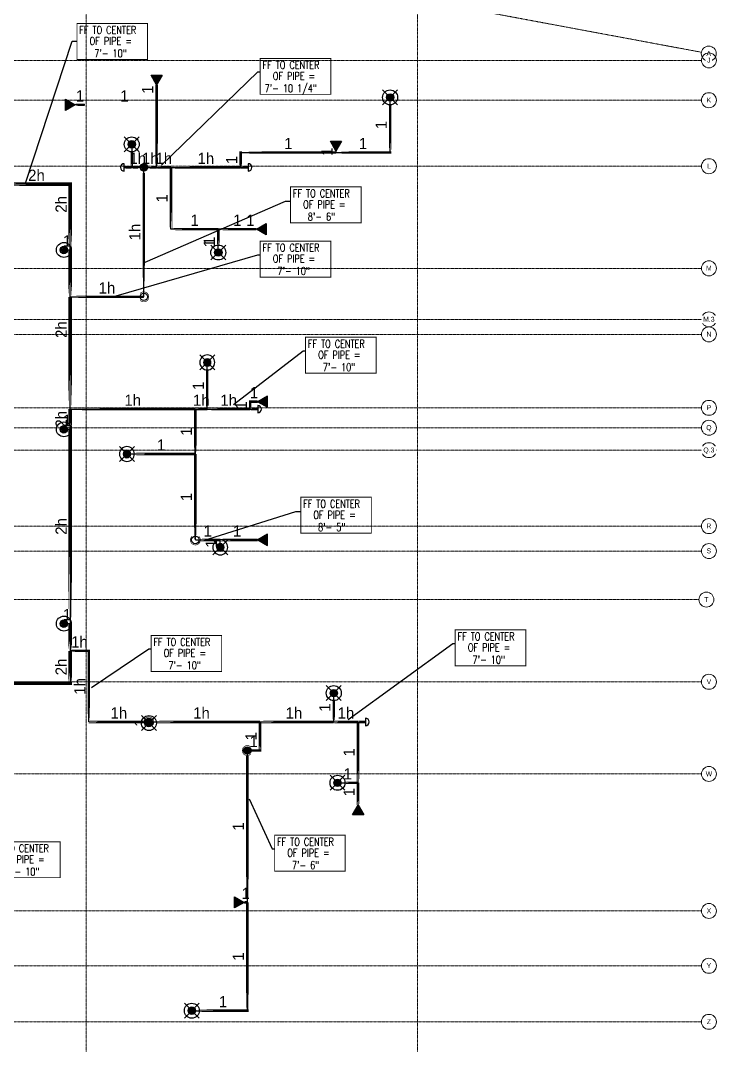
# Model space of a CAD drawing. Header units: inches. Extents: x -3679 to 241, y -496 to 4543.
# Drawn here: x -319 to 241, y -19 to 804 of the extents above; entities that cross this region are included whole.
import ezdxf
from ezdxf.enums import TextEntityAlignment as Align

# ---------------------------------------------------------------- set-up
doc = ezdxf.new("R2010")
doc.units = ezdxf.units.IN
doc.header["$MEASUREMENT"] = 0
doc.linetypes.add('Grid Line', pattern=[0.875, 0.5, -0.125, 0.125, -0.125])
for name, color, linetype in [('Coordination', 1, 'Continuous'), ('headdn', 7, 'Continuous'), ('PIPEBL', 4, 'Continuous'), ('pipemn', 6, 'Continuous'), ('PIPESPC', 7, 'Continuous'), ('spk-cap', 7, 'Continuous'), ('spk-pipedrop', 7, 'Continuous'), ('spk-piperise', 7, 'Continuous'), ('TIDYPIPE', 7, 'Continuous')]:
    doc.layers.add(name, color=color, linetype=linetype)
doc.layers.add('S-GRID', color=1, linetype='Continuous', lineweight=9)
doc.layers.add('S-GRID-IDEN', color=1, linetype='Continuous', lineweight=13)
doc.styles.add('Arial', font='arial.ttf', dxfattribs={"height": 3.934132})
doc.styles.add('PDA1', font='ROMAND', dxfattribs={"width": 0.755})
doc.styles.add('PIPE', font='PIPE.SHX')
doc.dimstyles.get("Standard").update_dxf_attribs({"dimtxt": 0.18, "dimasz": 0.18, "dimexe": 0.18, "dimexo": 0.0625, "dimgap": 0.09, "dimtad": 0, "dimtih": 1, "dimtoh": 1, "dimdec": 4, "dimzin": 0, "dimdsep": 46, "dimtxsty": 'Standard', "dimcen": 0.09, "dimadec": 0, "dimazin": 0, "dimtfac": 1, "dimtdec": 4, "dimtofl": 0, "dimtmove": 0, "dimatfit": 3, "dimfxl": 1, "dimtolj": 1, "dimtzin": 0, "dimarcsym": 0})

# ---------------------------------------------------------------- blocks, each defined once
blk = doc.blocks.new('Grid - 3_16_-139788-MAIN LEVEL')
at = {"layer": 'S-GRID-IDEN'}
blk.add_circle((0, 0), 0.188, dxfattribs=at)
blk = doc.blocks.new('side2')
for p, q in [((0, 0), (7.79, 4.5)), ((7.79, -4.5), (0, 0)), ((7.79, 4.5), (7.79, -4.5))]:
    blk.add_line(p, q)
blk.add_solid([(7.79, -4.5), (0, 0), (7.79, 4.5)])
blk = doc.blocks.new('dpend2')
for p, q in [((-6, -6), (6, 6)), ((6, -6), (-6, 6))]:
    blk.add_line(p, q)
for radius in [6, 3]:
    blk.add_circle((0, 0), radius)
for points in [[(0, 0), (-3, 0), (-2.08, 2.07)], [(0, 0), (-3, 0), (-2.08, -2.07)], [(0, 0), (0, 3), (-2.12, 2.14)], [(0, 0), (0, -3), (-2.12, -2.14)], [(0, 0), (0, 3), (2.12, 2.14)], [(0, 0), (3, 0), (2.08, 2.07)], [(0, 0), (3, 0), (2.08, -2.07)], [(0, 0), (0, -3), (2.12, -2.14)]]:
    blk.add_solid(points)
blk = doc.blocks.new('dpend1')
for radius in [6, 3]:
    blk.add_circle((0, 0), radius)
for points in [[(0.01, 2.97), (-2.53, -1.59), (-2.62, 1.36)], [(0.01, 2.97), (-2.49, -1.59), (2.52, -1.59)], [(2.52, -1.59), (0.01, 2.97), (2.6, 1.47)], [(2.52, -1.59), (-2.53, -1.59), (0.01, -2.98)]]:
    blk.add_solid(points)
blk = doc.blocks.new('rise')
blk.add_circle((0, 0), 3)
blk = doc.blocks.new('PIPESPC')
at = {"layer": 'PIPESPC', "style": 'PIPE', "width": 0.9}
blk.add_attdef('SIZE', text='', height=9, dxfattribs=at).set_placement((0, 4.02), align=Align.CENTER)
at = {"layer": 'PIPESPC', "style": 'PIPE', "flags": 1}
blk.add_attdef('SCHED', (25.3, 3.89), '', height=9, dxfattribs=at)
blk = doc.blocks.new('CAP')
blk.add_line((0, 3), (0, -3))
blk.add_arc((0, 0), 3, 270, 90)
blk = doc.blocks.new('drop')
blk.add_circle((0, 0), 3)
for points in [[(0.01, 2.97), (-2.53, -1.59), (-2.62, 1.36)], [(0.01, 2.97), (-2.49, -1.59), (2.52, -1.59)], [(2.52, -1.59), (0.01, 2.97), (2.6, 1.47)], [(2.52, -1.59), (-2.53, -1.59), (0.01, -2.98)]]:
    blk.add_solid(points)
blk = doc.blocks.new('vvvvbbbbbbbb')
at = {"layer": 'Coordination', "const_width": 0.75}
blk.add_lwpolyline([(2834.89, 1670.01), (2834.89, 1641.14), (2891.57, 1641.14), (2891.57, 1670.01), (2834.89, 1670.01)], dxfattribs=at)
at = {"layer": 'Coordination', "style": 'PDA1', "width": 0.755}
for s, p in [('FF TO CENTER', (2836.77, 1661.59)), ('OF PIPE = ', (2845.03, 1652.74)), ('7\'- 10"', (2848.77, 1642.88))]:
    blk.add_text(s, height=6.3, dxfattribs=at).set_placement(p)
blk = doc.blocks.new('TIDYRUN')
at = {"const_width": 0.5}
blk.add_lwpolyline([(-2.83, 2.83, -2.414214), (-2.83, -2.83, -1.737895)], format="xyb", dxfattribs=at)

msp = doc.modelspace()

# ---------------------------------------------------------------- linework, layer by layer
at = {"layer": 'Coordination', "color": 1, "const_width": 0.75}
for points in [[(-126.36, 773.56), (-126.36, 744.69), (-69.69, 744.69), (-69.69, 773.56), (-126.36, 773.56)], [(-102.01, 670.42), (-102.01, 641.55), (-45.33, 641.55), (-45.33, 670.42), (-102.01, 670.42)], [(-93.77, 421.18), (-93.77, 392.31), (-37.1, 392.31), (-37.1, 421.18), (-93.77, 421.18)], [(-114.73, 149.8), (-114.73, 120.93), (-58.06, 120.93), (-58.06, 149.8), (-114.73, 149.8)]]:
    msp.add_lwpolyline(points, dxfattribs=at)
at = {"layer": 'PIPEBL', "color": 1}
for p, q in [((-209.5, 686.04), (-209.5, 752.3)), ((-22, 698), (-22, 742.21)), ((-267.24, 736.21), (-274.88, 736.21)), ((-229.46, 704.54), (-229.46, 686.04)), ((-141.98, 686.04), (-141.98, 698)), ((-141.98, 698), (-65.5, 698)), ((-65.5, 699.44), (-65.5, 698)), ((-65.5, 698), (-22, 698)), ((-229.46, 686.04), (-235.46, 686.04)), ((-219.81, 686.04), (-229.46, 686.04)), ((-219.81, 582.09), (-219.81, 686.04)), ((-219.81, 686.04), (-209.5, 686.04)), ((-209.5, 686.04), (-198, 686.04)), ((-198, 686.04), (-141.98, 686.04)), ((-198, 636.41), (-198, 686.04)), ((-141.98, 686.04), (-135.98, 686.04)), ((-160, 636.41), (-198, 636.41)), ((-129.38, 636.41), (-160, 636.41)), ((-160, 617.71), (-160, 636.41)), ((-160, 617.71), (-160, 632.46)), ((-284, 619.74), (-279, 619.74)), ((-279, 582.09), (-219.81, 582.09)), ((-168.86, 491.93), (-168.86, 529.43)), ((-134.36, 491.93), (-134.36, 497.93)), ((-134.36, 497.93), (-128.36, 497.93)), ((-279, 491.93), (-178.38, 491.93)), ((-178.38, 491.93), (-168.86, 491.93)), ((-178.38, 455.93), (-178.38, 491.93)), ((-168.86, 491.93), (-134.36, 491.93)), ((-134.36, 491.93), (-128.36, 491.93)), ((-284, 475.74), (-279, 475.74)), ((-233.36, 455.93), (-178.38, 455.93)), ((-178.38, 386.93), (-178.38, 455.93)), ((-178.38, 386.93), (-158.36, 386.93)), ((-128.36, 386.93), (-158.36, 386.93)), ((-158.36, 380.93), (-158.36, 386.93)), ((-284, 319.74), (-279, 319.74)), ((-264, 297.86), (-279, 297.86)), ((-264, 240.77), (-264, 297.86)), ((-67.24, 240.77), (-67.24, 263.93)), ((-264, 240.77), (-215.74, 240.77)), ((-215.74, 240.77), (-67.24, 240.77)), ((-215.74, 239.93), (-215.74, 240.77)), ((-126.52, 240.77), (-126.52, 217.84)), ((-67.24, 240.77), (-47.74, 240.77)), ((-47.74, 191.93), (-47.74, 240.77)), ((-47.74, 240.77), (-41.74, 240.77)), ((-126.52, 217.84), (-136.68, 217.84)), ((-136.68, 217.84), (-136.68, 95.9)), ((-64.24, 191.93), (-47.74, 191.93)), ((-47.74, 173.93), (-47.74, 191.93)), ((-139.25, 95.9), (-136.68, 95.9)), ((-136.68, 95.9), (-136.68, 8.93)), ((-181.24, 8.93), (-136.68, 8.93))]:
    msp.add_line(p, q, dxfattribs=at)
at = {"layer": 'pipemn', "color": 1}
for p, q in [((-279, 672.5), (-333, 672.5)), ((-279, 619.74), (-279, 672.5)), ((-279, 491.93), (-279, 619.74)), ((-279, 475.74), (-279, 491.93)), ((-279, 475.74), (-279, 319.74)), ((-279, 319.74), (-279, 297.86)), ((-279, 297.86), (-279, 272)), ((-503.37, 272), (-279, 272))]:
    msp.add_line(p, q, dxfattribs=at)
at = {"layer": 'S-GRID', "linetype": 'Grid Line'}
for p, q in [((-266, 1771.74), (-266, -484.26)), ((0, 1771.74), (0, -484.26))]:
    msp.add_line(p, q, dxfattribs=at)
at = {"layer": 'TIDYPIPE', "color": 1}
for points, const_width in [([(-209.5, 686.04), (-209.5, 752.3)], 2), ([(-274.88, 736.21), (-267.24, 736.21)], 2), ([(-22, 697), (-22, 736.21)], 2), ([(-141.98, 686.04), (-141.98, 699)], 2), ([(-229.46, 686.04), (-229.46, 698.54)], 2), ([(-142.98, 698), (-65.5, 698)], 2), ([(-65.5, 698), (-21, 698)], 2), ([(-235.46, 686.04), (-229.46, 686.04)], 2), ([(-229.46, 686.04), (-224.31, 686.04)], 2), ([(-215.31, 686.04), (-209.5, 686.04)], 2), ([(-209.5, 686.04), (-198, 686.04)], 2), ([(-198, 635.41), (-198, 686.04)], 2), ([(-198, 686.04), (-141.98, 686.04)], 2), ([(-141.98, 686.04), (-135.98, 686.04)], 2), ([(-279, 619.74), (-279, 674)], 3), ([(-219.81, 586.59), (-219.81, 681.54)], 2), ([(-334.5, 672.5), (-277.5, 672.5)], 3), ([(-199, 636.41), (-160, 636.41)], 2), ([(-160, 623.71), (-160, 636.41)], 2), ([(-160, 636.41), (-129.38, 636.41)], 2), ([(-279, 582.09), (-279, 619.74)], 3), ([(-279, 491.93), (-279, 582.09)], 3), ([(-279, 582.09), (-219.81, 582.09)], 2), ([(-168.86, 491.93), (-168.86, 523.43)], 2), ([(-135.36, 497.93), (-128.36, 497.93)], 2), ([(-134.36, 491.93), (-134.36, 498.93)], 2), ([(-279, 475.74), (-279, 491.93)], 3), ([(-279, 491.93), (-178.38, 491.93)], 2), ([(-178.38, 455.93), (-178.38, 491.93)], 2), ([(-178.38, 491.93), (-168.86, 491.93)], 2), ([(-168.86, 491.93), (-134.36, 491.93)], 2), ([(-134.36, 491.93), (-128.36, 491.93)], 2), ([(-279, 319.74), (-279, 475.74)], 3), ([(-227.36, 455.93), (-178.38, 455.93)], 2), ([(-178.38, 386.93), (-178.38, 455.93)], 2), ([(-173.88, 386.93), (-158.36, 386.93)], 2), ([(-158.36, 386.93), (-128.36, 386.93)], 2), ([(-279, 297.86), (-279, 319.74)], 3), ([(-279, 270.5), (-279, 297.86)], 3), ([(-279, 297.86), (-263, 297.86)], 2), ([(-264, 239.77), (-264, 298.86)], 2), ([(-503.37, 272), (-277.5, 272)], 3), ([(-67.24, 240.77), (-67.24, 257.93)], 2), ([(-265, 240.77), (-220.24, 240.77)], 2), ([(-211.24, 240.77), (-126.52, 240.77)], 2), ([(-126.52, 216.84), (-126.52, 240.77)], 2), ([(-126.52, 240.77), (-67.24, 240.77)], 2), ([(-67.24, 240.77), (-47.74, 240.77)], 2), ([(-47.74, 191.93), (-47.74, 240.77)], 2), ([(-47.74, 240.77), (-41.74, 240.77)], 2), ([(-136.68, 217.84), (-125.52, 217.84)], 2), ([(-136.68, 95.9), (-136.68, 213.34)], 2), ([(-58.24, 191.93), (-47.74, 191.93)], 2), ([(-47.74, 173.93), (-47.74, 191.93)], 2), ([(-139.25, 95.9), (-136.68, 95.9)], 2), ([(-136.68, 7.93), (-136.68, 95.9)], 2), ([(-175.24, 8.93), (-135.68, 8.93)], 2)]:
    msp.add_lwpolyline(points, close=True, dxfattribs=dict(at, const_width=const_width))

# ---------------------------------------------------------------- block references
at = {"layer": 'headdn', "color": 1}
for p, rotation in [((-209.5, 752.3), 89.99999999999999), ((-274.88, 736.21), 180), ((-65.5, 699.44), 89.99999999999999), ((-47.74, 173.93), 270), ((-139.25, 95.9), 180)]:
    msp.add_blockref('side2', p, dxfattribs=dict(at, rotation=rotation))
for name, p in [('dpend2', (-22, 742.21)), ('dpend2', (-229.46, 704.54)), ('side2', (-129.38, 636.41)), ('dpend1', (-284, 619.74)), ('dpend2', (-160, 617.71)), ('dpend1', (-284, 475.74)), ('dpend1', (-284, 319.74)), ('dpend2', (-67.24, 263.93)), ('dpend2', (-215.74, 239.93)), ('dpend2', (-64.24, 191.93)), ('dpend2', (-181.24, 8.93))]:
    msp.add_blockref(name, p, dxfattribs=at)
at = {"layer": 'headdn', "color": 1, "extrusion": (0, 0, -1), "zscale": -1}
for name, p, rotation in [('dpend2', (168.86, 529.43), 90), ('side2', (128.36, 497.93), 180), ('dpend2', (233.36, 455.93), 90), ('dpend2', (158.36, 380.93), 90), ('side2', (128.36, 386.93), 180)]:
    msp.add_blockref(name, p, dxfattribs=dict(at, rotation=rotation))
at = {"layer": 'PIPESPC', "color": 1}
for p in [(-3108.36, -868.4), (-2961.25, -1043.17), (-2924.8, -1120.36), (-2804.6, -1355.31), (-3048.86, -1359.75), (-3178.48, -1525.4)]:
    msp.add_blockref('vvvvbbbbbbbb', p, dxfattribs=at)
ref = msp.add_blockref('PIPESPC', (-209.5, 748.44), dxfattribs=dict(at, rotation=89.99997560326709))
ref.add_attrib('SIZE', '1', dxfattribs={"color": 0, "height": 9, "rotation": 89.99998, "style": 'PIPE'}).set_placement((-209.5, 748.44), align=Align.BOTTOM_CENTER)
ref = msp.add_blockref('PIPESPC', (-271.06, 736.21), dxfattribs=at)
ref.add_attrib('SIZE', '1', dxfattribs={"color": 0, "height": 9, "style": 'PIPE'}).set_placement((-271.06, 736.21), align=Align.BOTTOM_CENTER)
ref = msp.add_blockref('PIPESPC', (-235.37, 736.21), dxfattribs=at)
ref.add_attrib('SIZE', '1', dxfattribs={"color": 0, "height": 9, "style": 'PIPE'}).set_placement((-235.37, 736.21), align=Align.BOTTOM_CENTER)
ref = msp.add_blockref('PIPESPC', (-22, 720.1), dxfattribs=dict(at, rotation=90.00000003986631))
ref.add_attrib('SIZE', '1', dxfattribs={"color": 0, "height": 9, "rotation": 90, "style": 'PIPE'}).set_placement((-22, 720.1), align=Align.BOTTOM_CENTER)
ref = msp.add_blockref('PIPESPC', (-103.74, 698), dxfattribs=at)
ref.add_attrib('SIZE', '1', dxfattribs={"color": 0, "height": 9, "style": 'PIPE'}).set_placement((-103.74, 698), align=Align.BOTTOM_CENTER)
ref = msp.add_blockref('PIPESPC', (-43.75, 698), dxfattribs=at)
ref.add_attrib('SIZE', '1', dxfattribs={"color": 0, "height": 9, "style": 'PIPE'}).set_placement((-43.75, 698), align=Align.BOTTOM_CENTER)
ref = msp.add_blockref('PIPESPC', (-65.5, 698.72), dxfattribs=dict(at, rotation=90))
ref.add_attrib('SIZE', '1', dxfattribs={"color": 0, "height": 9, "rotation": 90, "style": 'PIPE'}).set_placement((-65.5, 698.72), align=Align.BOTTOM_CENTER)
ref = msp.add_blockref('PIPESPC', (-224.64, 686.04), dxfattribs=at)
ref.add_attrib('SIZE', '1h', dxfattribs={"color": 0, "height": 9, "style": 'PIPE'}).set_placement((-224.64, 686.04), align=Align.BOTTOM_CENTER)
ref = msp.add_blockref('PIPESPC', (-214.65, 686.04), dxfattribs=at)
ref.add_attrib('SIZE', '1h', dxfattribs={"color": 0, "height": 9, "style": 'PIPE'}).set_placement((-214.65, 686.04), align=Align.BOTTOM_CENTER)
ref = msp.add_blockref('PIPESPC', (-203.75, 686.04), dxfattribs=at)
ref.add_attrib('SIZE', '1h', dxfattribs={"color": 0, "height": 9, "style": 'PIPE'}).set_placement((-203.75, 686.04), align=Align.BOTTOM_CENTER)
ref = msp.add_blockref('PIPESPC', (-169.99, 686.04), dxfattribs=at)
ref.add_attrib('SIZE', '1h', dxfattribs={"color": 0, "height": 9, "style": 'PIPE'}).set_placement((-169.99, 686.04), align=Align.BOTTOM_CENTER)
ref = msp.add_blockref('PIPESPC', (-141.98, 692.02), dxfattribs=dict(at, rotation=90))
ref.add_attrib('SIZE', '1', dxfattribs={"color": 0, "height": 9, "rotation": 90, "style": 'PIPE'}).set_placement((-141.98, 692.02), align=Align.BOTTOM_CENTER)
ref = msp.add_blockref('PIPESPC', (-306, 672.5), dxfattribs=at)
ref.add_attrib('SIZE', '2h', dxfattribs={"color": 0, "height": 9, "style": 'PIPE'}).set_placement((-306, 672.5), align=Align.BOTTOM_CENTER)
ref = msp.add_blockref('PIPESPC', (-279, 656.35), dxfattribs=dict(at, rotation=90))
ref.add_attrib('SIZE', '2h', dxfattribs={"color": 0, "height": 9, "rotation": 90, "style": 'PIPE'}).set_placement((-279, 656.35), align=Align.BOTTOM_CENTER)
ref = msp.add_blockref('PIPESPC', (-198, 661.22), dxfattribs=dict(at, rotation=90.00000000010183))
ref.add_attrib('SIZE', '1', dxfattribs={"color": 0, "height": 9, "rotation": 90, "style": 'PIPE'}).set_placement((-198, 661.22), align=Align.BOTTOM_CENTER)
ref = msp.add_blockref('PIPESPC', (-179, 636.41), dxfattribs=at)
ref.add_attrib('SIZE', '1', dxfattribs={"color": 0, "height": 9, "style": 'PIPE'}).set_placement((-179, 636.41), align=Align.BOTTOM_CENTER)
ref = msp.add_blockref('PIPESPC', (-144.69, 636.41), dxfattribs=at)
ref.add_attrib('SIZE', '1', dxfattribs={"color": 0, "height": 9, "style": 'PIPE'}).set_placement((-144.69, 636.41), align=Align.BOTTOM_CENTER)
ref = msp.add_blockref('PIPESPC', (-134.31, 636.41), dxfattribs=at)
ref.add_attrib('SIZE', '1', dxfattribs={"color": 0, "height": 9, "style": 'PIPE'}).set_placement((-134.31, 636.41), align=Align.BOTTOM_CENTER)
ref = msp.add_blockref('PIPESPC', (-219.81, 634.06), dxfattribs=dict(at, rotation=89.99999999999899))
ref.add_attrib('SIZE', '1h', dxfattribs={"color": 0, "height": 9, "rotation": 90, "style": 'PIPE'}).set_placement((-219.81, 634.06), align=Align.BOTTOM_CENTER)
ref = msp.add_blockref('PIPESPC', (-281.5, 619.74), dxfattribs=at)
ref.add_attrib('SIZE', '1', dxfattribs={"color": 0, "height": 9, "style": 'PIPE'}).set_placement((-281.5, 619.74), align=Align.BOTTOM_CENTER)
ref = msp.add_blockref('PIPESPC', (-160, 627.06), dxfattribs=dict(at, rotation=90))
ref.add_attrib('SIZE', '1', dxfattribs={"color": 0, "height": 9, "rotation": 90, "style": 'PIPE'}).set_placement((-160, 627.06), align=Align.BOTTOM_CENTER)
ref = msp.add_blockref('PIPESPC', (-160, 627.06), dxfattribs=dict(at, rotation=90))
ref.add_attrib('SIZE', '1', dxfattribs={"color": 0, "height": 9, "rotation": 90, "style": 'PIPE'}).set_placement((-160, 627.06), align=Align.BOTTOM_CENTER)
ref = msp.add_blockref('PIPESPC', (-160, 625.08), dxfattribs=dict(at, rotation=90))
ref.add_attrib('SIZE', '1', dxfattribs={"color": 0, "height": 9, "rotation": 90, "style": 'PIPE'}).set_placement((-160, 625.08), align=Align.BOTTOM_CENTER)
ref = msp.add_blockref('PIPESPC', (-249.41, 582.09), dxfattribs=at)
ref.add_attrib('SIZE', '1h', dxfattribs={"color": 0, "height": 9, "style": 'PIPE'}).set_placement((-249.41, 582.09), align=Align.BOTTOM_CENTER)
ref = msp.add_blockref('PIPESPC', (-279, 555.83), dxfattribs=dict(at, rotation=90))
ref.add_attrib('SIZE', '2h', dxfattribs={"color": 0, "height": 9, "rotation": 90, "style": 'PIPE'}).set_placement((-279, 555.83), align=Align.BOTTOM_CENTER)
ref = msp.add_blockref('PIPESPC', (-168.86, 510.68), dxfattribs=dict(at, rotation=90))
ref.add_attrib('SIZE', '1', dxfattribs={"color": 0, "height": 9, "rotation": 90, "style": 'PIPE'}).set_placement((-168.86, 510.68), align=Align.BOTTOM_CENTER)
ref = msp.add_blockref('PIPESPC', (-228.69, 491.93), dxfattribs=at)
ref.add_attrib('SIZE', '1h', dxfattribs={"color": 0, "height": 9, "style": 'PIPE'}).set_placement((-228.69, 491.93), align=Align.BOTTOM_CENTER)
ref = msp.add_blockref('PIPESPC', (-173.62, 491.93), dxfattribs=at)
ref.add_attrib('SIZE', '1h', dxfattribs={"color": 0, "height": 9, "style": 'PIPE'}).set_placement((-173.62, 491.93), align=Align.BOTTOM_CENTER)
ref = msp.add_blockref('PIPESPC', (-151.61, 491.93), dxfattribs=at)
ref.add_attrib('SIZE', '1h', dxfattribs={"color": 0, "height": 9, "style": 'PIPE'}).set_placement((-151.61, 491.93), align=Align.BOTTOM_CENTER)
ref = msp.add_blockref('PIPESPC', (-131.36, 497.93), dxfattribs=at)
ref.add_attrib('SIZE', '1', dxfattribs={"color": 0, "height": 9, "style": 'PIPE'}).set_placement((-131.36, 497.93), align=Align.BOTTOM_CENTER)
ref = msp.add_blockref('PIPESPC', (-134.36, 494.93), dxfattribs=dict(at, rotation=90))
ref.add_attrib('SIZE', '1', dxfattribs={"color": 0, "height": 9, "rotation": 90, "style": 'PIPE'}).set_placement((-134.36, 494.93), align=Align.BOTTOM_CENTER)
ref = msp.add_blockref('PIPESPC', (-279, 483.83), dxfattribs=dict(at, rotation=90))
ref.add_attrib('SIZE', '2h', dxfattribs={"color": 0, "height": 9, "rotation": 90, "style": 'PIPE'}).set_placement((-279, 483.83), align=Align.BOTTOM_CENTER)
ref = msp.add_blockref('PIPESPC', (-281.5, 475.74), dxfattribs=at)
ref.add_attrib('SIZE', '1', dxfattribs={"color": 0, "height": 9, "style": 'PIPE'}).set_placement((-281.5, 475.74), align=Align.BOTTOM_CENTER)
ref = msp.add_blockref('PIPESPC', (-178.38, 473.93), dxfattribs=dict(at, rotation=89.9999999999971))
ref.add_attrib('SIZE', '1', dxfattribs={"color": 0, "height": 9, "rotation": 90, "style": 'PIPE'}).set_placement((-178.38, 473.93), align=Align.BOTTOM_CENTER)
ref = msp.add_blockref('PIPESPC', (-205.87, 455.93), dxfattribs=at)
ref.add_attrib('SIZE', '1', dxfattribs={"color": 0, "height": 9, "style": 'PIPE'}).set_placement((-205.87, 455.93), align=Align.BOTTOM_CENTER)
ref = msp.add_blockref('PIPESPC', (-178.38, 421.43), dxfattribs=dict(at, rotation=90))
ref.add_attrib('SIZE', '1', dxfattribs={"color": 0, "height": 9, "rotation": 90, "style": 'PIPE'}).set_placement((-178.38, 421.43), align=Align.BOTTOM_CENTER)
ref = msp.add_blockref('PIPESPC', (-279, 397.74), dxfattribs=dict(at, rotation=90.00000000000061))
ref.add_attrib('SIZE', '2h', dxfattribs={"color": 0, "height": 9, "rotation": 90, "style": 'PIPE'}).set_placement((-279, 397.74), align=Align.BOTTOM_CENTER)
ref = msp.add_blockref('PIPESPC', (-168.37, 386.93), dxfattribs=at)
ref.add_attrib('SIZE', '1', dxfattribs={"color": 0, "height": 9, "style": 'PIPE'}).set_placement((-168.37, 386.93), align=Align.BOTTOM_CENTER)
ref = msp.add_blockref('PIPESPC', (-144.86, 386.93), dxfattribs=at)
ref.add_attrib('SIZE', '1', dxfattribs={"color": 0, "height": 9, "style": 'PIPE'}).set_placement((-144.86, 386.93), align=Align.BOTTOM_CENTER)
ref = msp.add_blockref('PIPESPC', (-158.36, 383.93), dxfattribs=dict(at, rotation=90))
ref.add_attrib('SIZE', '1', dxfattribs={"color": 0, "height": 9, "rotation": 90, "style": 'PIPE'}).set_placement((-158.36, 383.93), align=Align.BOTTOM_CENTER)
ref = msp.add_blockref('PIPESPC', (-281.5, 319.74), dxfattribs=at)
ref.add_attrib('SIZE', '1', dxfattribs={"color": 0, "height": 9, "style": 'PIPE'}).set_placement((-281.5, 319.74), align=Align.BOTTOM_CENTER)
ref = msp.add_blockref('PIPESPC', (-271.5, 297.86), dxfattribs=at)
ref.add_attrib('SIZE', '1h', dxfattribs={"color": 0, "height": 9, "style": 'PIPE'}).set_placement((-271.5, 297.86), align=Align.BOTTOM_CENTER)
ref = msp.add_blockref('PIPESPC', (-279, 284.93), dxfattribs=dict(at, rotation=89.99999999999598))
ref.add_attrib('SIZE', '2h', dxfattribs={"color": 0, "height": 9, "rotation": 90, "style": 'PIPE'}).set_placement((-279, 284.93), align=Align.BOTTOM_CENTER)
ref = msp.add_blockref('PIPESPC', (-264, 269.32), dxfattribs=dict(at, rotation=90))
ref.add_attrib('SIZE', '1h', dxfattribs={"color": 0, "height": 9, "rotation": 90, "style": 'PIPE'}).set_placement((-264, 269.32), align=Align.BOTTOM_CENTER)
ref = msp.add_blockref('PIPESPC', (-239.87, 240.77), dxfattribs=at)
ref.add_attrib('SIZE', '1h', dxfattribs={"color": 0, "height": 9, "style": 'PIPE'}).set_placement((-239.87, 240.77), align=Align.BOTTOM_CENTER)
ref = msp.add_blockref('PIPESPC', (-173.5, 240.77), dxfattribs=at)
ref.add_attrib('SIZE', '1h', dxfattribs={"color": 0, "height": 9, "style": 'PIPE'}).set_placement((-173.5, 240.77), align=Align.BOTTOM_CENTER)
ref = msp.add_blockref('PIPESPC', (-99.25, 240.77), dxfattribs=at)
ref.add_attrib('SIZE', '1h', dxfattribs={"color": 0, "height": 9, "style": 'PIPE'}).set_placement((-99.25, 240.77), align=Align.BOTTOM_CENTER)
ref = msp.add_blockref('PIPESPC', (-67.24, 252.35), dxfattribs=dict(at, rotation=90))
ref.add_attrib('SIZE', '1', dxfattribs={"color": 0, "height": 9, "rotation": 90, "style": 'PIPE'}).set_placement((-67.24, 252.35), align=Align.BOTTOM_CENTER)
ref = msp.add_blockref('PIPESPC', (-57.49, 240.77), dxfattribs=at)
ref.add_attrib('SIZE', '1h', dxfattribs={"color": 0, "height": 9, "style": 'PIPE'}).set_placement((-57.49, 240.77), align=Align.BOTTOM_CENTER)
ref = msp.add_blockref('PIPESPC', (-215.74, 240.35), dxfattribs=dict(at, rotation=90))
ref.add_attrib('SIZE', '1', dxfattribs={"color": 0, "height": 9, "rotation": 90, "style": 'PIPE'}).set_placement((-215.74, 240.35), align=Align.BOTTOM_CENTER)
ref = msp.add_blockref('PIPESPC', (-126.52, 229.31), dxfattribs=dict(at, rotation=90))
ref.add_attrib('SIZE', '1', dxfattribs={"color": 0, "height": 9, "rotation": 90, "style": 'PIPE'}).set_placement((-126.52, 229.31), align=Align.BOTTOM_CENTER)
ref = msp.add_blockref('PIPESPC', (-131.6, 217.84), dxfattribs=at)
ref.add_attrib('SIZE', '1', dxfattribs={"color": 0, "height": 9, "style": 'PIPE'}).set_placement((-131.6, 217.84), align=Align.BOTTOM_CENTER)
ref = msp.add_blockref('PIPESPC', (-47.74, 216.35), dxfattribs=dict(at, rotation=90))
ref.add_attrib('SIZE', '1', dxfattribs={"color": 0, "height": 9, "rotation": 90, "style": 'PIPE'}).set_placement((-47.74, 216.35), align=Align.BOTTOM_CENTER)
ref = msp.add_blockref('PIPESPC', (-55.99, 191.93), dxfattribs=at)
ref.add_attrib('SIZE', '1', dxfattribs={"color": 0, "height": 9, "style": 'PIPE'}).set_placement((-55.99, 191.93), align=Align.BOTTOM_CENTER)
ref = msp.add_blockref('PIPESPC', (-47.74, 184.43), dxfattribs=dict(at, rotation=90))
ref.add_attrib('SIZE', '1', dxfattribs={"color": 0, "height": 9, "rotation": 90, "style": 'PIPE'}).set_placement((-47.74, 184.43), align=Align.BOTTOM_CENTER)
ref = msp.add_blockref('PIPESPC', (-136.68, 156.87), dxfattribs=dict(at, rotation=89.99999999999959))
ref.add_attrib('SIZE', '1', dxfattribs={"color": 0, "height": 9, "rotation": 90, "style": 'PIPE'}).set_placement((-136.68, 156.87), align=Align.BOTTOM_CENTER)
ref = msp.add_blockref('PIPESPC', (-137.96, 95.9), dxfattribs=at)
ref.add_attrib('SIZE', '1', dxfattribs={"color": 0, "height": 9, "style": 'PIPE'}).set_placement((-137.96, 95.9), align=Align.BOTTOM_CENTER)
ref = msp.add_blockref('PIPESPC', (-136.68, 52.42), dxfattribs=dict(at, rotation=90.00000000000058))
ref.add_attrib('SIZE', '1', dxfattribs={"color": 0, "height": 9, "rotation": 90, "style": 'PIPE'}).set_placement((-136.68, 52.42), align=Align.BOTTOM_CENTER)
ref = msp.add_blockref('PIPESPC', (-156.25, 8.93), dxfattribs=at)
ref.add_attrib('SIZE', '1', dxfattribs={"color": 0, "height": 9, "style": 'PIPE'}).set_placement((-156.25, 8.93), align=Align.BOTTOM_CENTER)
at = {"layer": 'S-GRID-IDEN'}
for p, xscale, yscale, zscale, rotation in [((233.9, 777.4), 31.99999999999998, 31.99999999999998, 31.99999999999998, 259.4416666666667), ((234, 740), 31.99999999999999, 31.99999999999999, 31.99999999999999, 269.9999999999996), ((234, 687), 31.99999999999999, 31.99999999999999, 31.99999999999999, 269.9999999999996), ((234, 605), 31.99999999999999, 31.99999999999999, 31.99999999999999, 269.9999999999996), ((234, 552), 31.99999999999999, 31.99999999999999, 31.99999999999999, 90), ((234, 493), 31.99999999999999, 31.99999999999999, 31.99999999999999, 269.9999999999996), ((234, 477), 31.99999999999999, 31.99999999999999, 31.99999999999999, 269.9999999999996), ((234, 459), 31.99999999999999, 31.99999999999999, 31.99999999999999, 269.9999999999996), ((234, 398), 31.99999999999999, 31.99999999999999, 31.99999999999999, 269.9999999999996), ((234, 378), 31.99999999999999, 31.99999999999999, 31.99999999999999, 269.9999999999996), ((232, 339), 31.99999999999999, 31.99999999999999, 31.99999999999999, 269.9999999999996), ((234, 273), 31.99999999999999, 31.99999999999999, 31.99999999999999, 90), ((234, 199), 31.99999999999999, 31.99999999999999, 31.99999999999999, 90), ((234, 89), 31.99999999999999, 31.99999999999999, 31.99999999999999, 90), ((234, 45), 31.99999999999999, 31.99999999999999, 31.99999999999999, 269.9999999999996), ((234, 0), 31.99999999999999, 31.99999999999999, 31.99999999999999, 269.9999999999996)]:
    msp.add_blockref('Grid - 3_16_-139788-MAIN LEVEL', p, dxfattribs=dict(at, xscale=xscale, yscale=yscale, zscale=zscale, rotation=rotation))
at = {"layer": 'spk-cap', "color": 1, "rotation": 180.0000000000568}
msp.add_blockref('CAP', (-235.46, 686.04), dxfattribs=at)
at = {"layer": 'spk-cap', "color": 1}
for p in [(-135.98, 686.04), (-128.36, 491.93), (-41.74, 240.77)]:
    msp.add_blockref('CAP', p, dxfattribs=at)
at = {"layer": 'spk-pipedrop', "color": 1}
msp.add_blockref('drop', (-219.81, 686.04), dxfattribs=at)
at = {"layer": 'spk-pipedrop', "color": 1, "rotation": 180.0000000000556}
msp.add_blockref('drop', (-136.68, 217.84), dxfattribs=at)
at = {"layer": 'spk-piperise', "color": 1}
for p, rotation in [((-219.81, 582.09), 270.0000000000824), ((-178.38, 386.93), 180.0000000000627), ((-215.74, 240.77), 180.0000000000558)]:
    msp.add_blockref('rise', p, dxfattribs=dict(at, rotation=rotation))
at = {"layer": 'TIDYPIPE', "color": 1}
msp.add_blockref('TIDYRUN', (-219.81, 582.09), dxfattribs=at)
for p, rotation in [((-178.38, 386.93), 270), ((-215.74, 240.77), 90), ((-136.68, 217.84), 180)]:
    msp.add_blockref('TIDYRUN', p, dxfattribs=dict(at, rotation=rotation))

# ---------------------------------------------------------------- texts
at = {"layer": 'Coordination', "color": 1, "style": 'PDA1', "width": 0.755}
for s, p in [('FF TO CENTER', (-124.48, 765.14)), ('OF PIPE = ', (-116.22, 756.29)), ('7\'- 10 1/4"', (-122.8, 746.43)), ('FF TO CENTER', (-100.12, 661.99)), ('OF PIPE = ', (-91.87, 653.14)), ('8\'- 6"', (-88.13, 643.28)), ('FF TO CENTER', (-91.89, 412.75)), ('OF PIPE = ', (-83.64, 403.9)), ('8\'- 5"', (-79.9, 394.04)), ('FF TO CENTER', (-112.85, 141.38)), ('OF PIPE = ', (-104.6, 132.53)), ('7\'- 6"', (-100.86, 122.67))]:
    msp.add_text(s, height=6.3, dxfattribs=at).set_placement(p)

# ---------------------------------------------------------------- leaders
at = {"layer": 'Coordination', "color": 1}
for points in [[(-314.83, 673.42), (-277.33, 787.42), (-273.33, 787.42)], [(-205.59, 687.9), (-128.26, 762.69), (-126.51, 762.69)], [(-218.81, 610.01), (-105.95, 659.04), (-102.44, 659.04)], [(-241.99, 583.04), (-128.26, 615.97), (-126.51, 615.97)], [(-147.78, 495.73), (-91.8, 538.78), (-90.06, 538.78)], [(-167.54, 387.93), (-97.72, 409.8), (-94.2, 409.8)], [(-261.81, 268.57), (-215.86, 299.39), (-214.12, 299.39)], [(-55.77, 242.67), (28.39, 303.83), (30.14, 303.83)], [(-135.15, 179.02), (-116.63, 138.93), (-114.89, 138.93)]]:
    msp.add_leader(points, dimstyle='Standard', dxfattribs=at)

# ---------------------------------------------------------------- next in the draw order: texts
at = {"layer": 'S-GRID-IDEN', "lineweight": 9, "attachment_point": 2, "line_spacing_factor": 0.938532, "style": 'Arial', "bg_fill": 3, "box_fill_scale": 1.25, "bg_fill_color": 0, "bg_fill_transparency": 0}
for s, insert, char_height, width in [('A', (233.87, 779.53), 3.93, 4.368), ('K', (233.97, 742.12), 3.93, 4.368), ('L', (233.97, 689.12), 3.93, 3.648), ('M', (233.97, 607.12), 3.93, 5.424), ('N', (234.03, 554.12), 3.93, 4.704), ('P', (233.97, 495.12), 3.93, 4.368), ('Q', (233.97, 479.12), 3.93, 5.088), ('Q.3', (233.97, 461.12), 3.934, 10.56), ('R', (233.97, 400.12), 3.93, 4.704), ('S', (233.97, 380.12), 3.93, 4.368), ('T', (231.97, 341.12), 3.93, 3.984), ('V', (234.03, 275.12), 3.93, 4.368), ('W', (234.03, 201.12), 3.93, 6.144), ('X', (234.03, 91.12), 3.93, 4.368), ('Y', (233.97, 47.12), 3.93, 4.272), ('Z', (233.97, 2.12), 3.93, 3.984)]:
    msp.add_mtext(s, dxfattribs=dict(at, insert=insert, char_height=char_height, width=width))

# ---------------------------------------------------------------- next in the draw order: linework, layer by layer
at = {"layer": 'S-GRID', "linetype": 'Grid Line'}
for p, q in [((-3580, 1488.28), (228, 778.5)), ((-3666.39, 740), (228, 740)), ((-3666.39, 687), (228, 687)), ((-3666.39, 605), (228, 605)), ((228, 552), (-3666.39, 552)), ((-3666.39, 493), (228, 493)), ((-3666.39, 477), (228, 477)), ((-3666.39, 459), (228, 459)), ((-3666.39, 398), (228, 398)), ((-3666.39, 378), (228, 378)), ((-3666.39, 339), (226, 339)), ((228, 273), (-3666.39, 273)), ((228, 199), (-3666.39, 199)), ((228, 89), (-3666.39, 89)), ((-3666.39, 45), (228, 45)), ((-3666.39, 0), (228, 0))]:
    msp.add_line(p, q, dxfattribs=at)

# ---------------------------------------------------------------- next in the draw order: block references
at = {"layer": 'S-GRID-IDEN', "xscale": 31.99999999999999, "yscale": 31.99999999999999, "zscale": 31.99999999999999, "rotation": 269.9999999999996}
for p in [(234, 772), (234, 564)]:
    msp.add_blockref('Grid - 3_16_-139788-MAIN LEVEL', p, dxfattribs=at)

# ---------------------------------------------------------------- next in the draw order: texts
at = {"layer": 'S-GRID-IDEN', "lineweight": 9, "attachment_point": 2, "line_spacing_factor": 0.938532, "style": 'Arial', "bg_fill": 3, "box_fill_scale": 1.25, "bg_fill_color": 0, "bg_fill_transparency": 0}
for s, insert, char_height, width in [('J', (233.97, 774.12), 3.93, 3.264), ('M.3', (233.97, 566.12), 3.934, 10.896)]:
    msp.add_mtext(s, dxfattribs=dict(at, insert=insert, char_height=char_height, width=width))

# ---------------------------------------------------------------- next in the draw order: linework, layer by layer
at = {"layer": 'S-GRID', "linetype": 'Grid Line'}
for p, q in [((-3666.39, 772), (228, 772)), ((-3666.39, 564), (228, 564))]:
    msp.add_line(p, q, dxfattribs=at)

doc.saveas('drawing.dxf')
